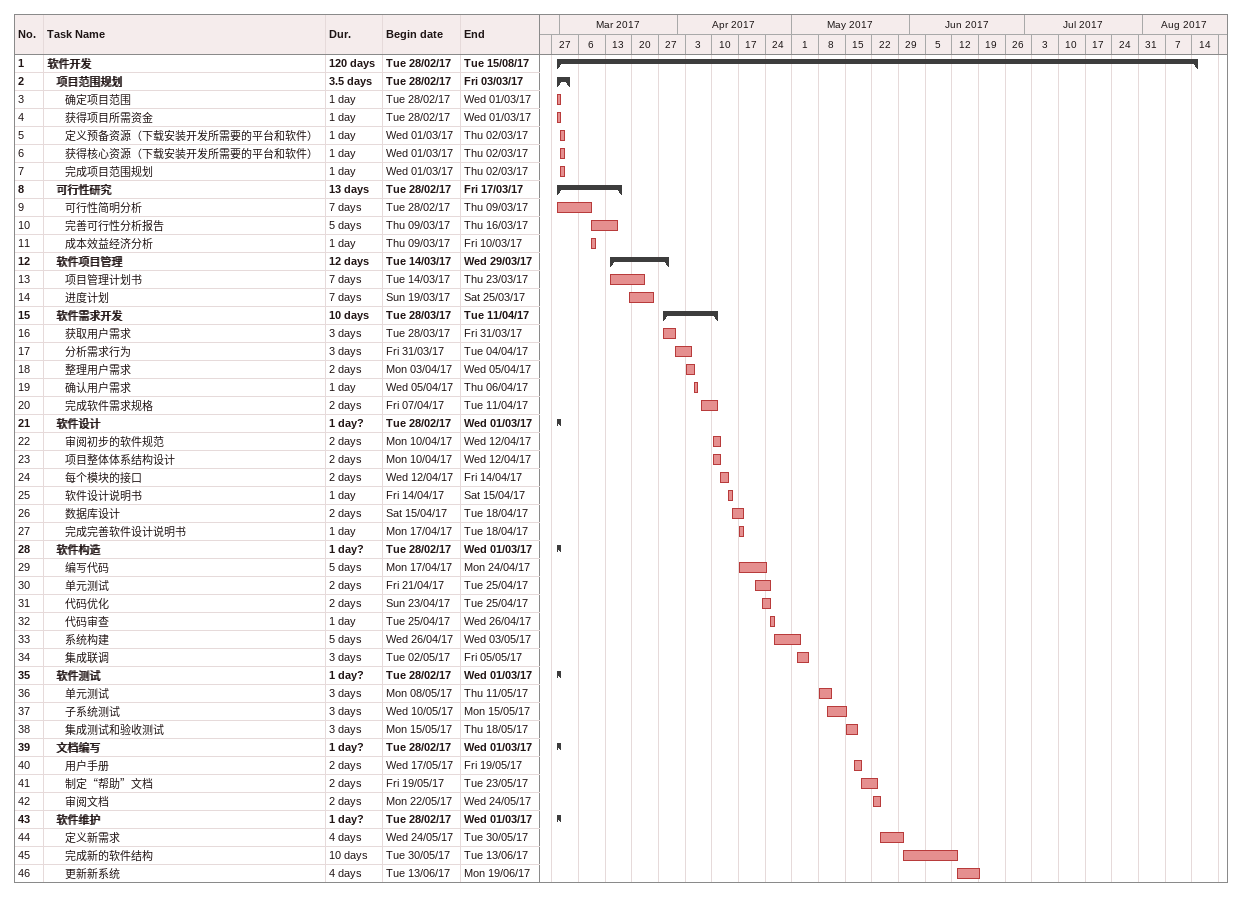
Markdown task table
| ID | Level | Task | Duration | Start | Finish |
|---|---|---|---|---|---|
| 1 | 1 | **软件开发** | 120d | 2017-02-28 | 2017-08-15 |
| 2 | 2 | **项目范围规划** | 3.5d | 2017-02-28 | 2017-03-03 |
| 3 | 3 | 确定项目范围 | 1d | 2017-02-28 | 2017-03-01 |
| 4 | 3 | 获得项目所需资金 | 1d | 2017-02-28 | 2017-03-01 |
| 5 | 3 | 定义预备资源（下载安装开发所需要的平台和软件） | 1d | 2017-03-01 | 2017-03-02 |
| 6 | 3 | 获得核心资源（下载安装开发所需要的平台和软件） | 1d | 2017-03-01 | 2017-03-02 |
| 7 | 3 | 完成项目范围规划 | 1d | 2017-03-01 | 2017-03-02 |
| 8 | 2 | **可行性研究** | 13d | 2017-02-28 | 2017-03-17 |
| 9 | 3 | 可行性简明分析 | 7d | 2017-02-28 | 2017-03-09 |
| 10 | 3 | 完善可行性分析报告 | 5d | 2017-03-09 | 2017-03-16 |
| 11 | 3 | 成本效益经济分析 | 1d | 2017-03-09 | 2017-03-10 |
| 12 | 2 | **软件项目管理** | 12d | 2017-03-14 | 2017-03-29 |
| 13 | 3 | 项目管理计划书 | 7d | 2017-03-14 | 2017-03-23 |
| 14 | 3 | 进度计划 | 7d | 2017-03-19 | 2017-03-25 |
| 15 | 2 | **软件需求开发** | 10d | 2017-03-28 | 2017-04-11 |
| 16 | 3 | 获取用户需求 | 3d | 2017-03-28 | 2017-03-31 |
| 17 | 3 | 分析需求行为 | 3d | 2017-03-31 | 2017-04-04 |
| 18 | 3 | 整理用户需求 | 2d | 2017-04-03 | 2017-04-05 |
| 19 | 3 | 确认用户需求 | 1d | 2017-04-05 | 2017-04-06 |
| 20 | 3 | 完成软件需求规格 | 2d | 2017-04-07 | 2017-04-11 |
| 21 | 2 | **软件设计** | 1d? | 2017-02-28 | 2017-03-01 |
| 22 | 3 | 审阅初步的软件规范 | 2d | 2017-04-10 | 2017-04-12 |
| 23 | 3 | 项目整体体系结构设计 | 2d | 2017-04-10 | 2017-04-12 |
| 24 | 3 | 每个模块的接口 | 2d | 2017-04-12 | 2017-04-14 |
| 25 | 3 | 软件设计说明书 | 1d | 2017-04-14 | 2017-04-15 |
| 26 | 3 | 数据库设计 | 2d | 2017-04-15 | 2017-04-18 |
| 27 | 3 | 完成完善软件设计说明书 | 1d | 2017-04-17 | 2017-04-18 |
| 28 | 2 | **软件构造** | 1d? | 2017-02-28 | 2017-03-01 |
| 29 | 3 | 编写代码 | 5d | 2017-04-17 | 2017-04-24 |
| 30 | 3 | 单元测试 | 2d | 2017-04-21 | 2017-04-25 |
| 31 | 3 | 代码优化 | 2d | 2017-04-23 | 2017-04-25 |
| 32 | 3 | 代码审查 | 1d | 2017-04-25 | 2017-04-26 |
| 33 | 3 | 系统构建 | 5d | 2017-04-26 | 2017-05-03 |
| 34 | 3 | 集成联调 | 3d | 2017-05-02 | 2017-05-05 |
| 35 | 2 | **软件测试** | 1d? | 2017-02-28 | 2017-03-01 |
| 36 | 3 | 单元测试 | 3d | 2017-05-08 | 2017-05-11 |
| 37 | 3 | 子系统测试 | 3d | 2017-05-10 | 2017-05-15 |
| 38 | 3 | 集成测试和验收测试 | 3d | 2017-05-15 | 2017-05-18 |
| 39 | 2 | **文档编写** | 1d? | 2017-02-28 | 2017-03-01 |
| 40 | 3 | 用户手册 | 2d | 2017-05-17 | 2017-05-19 |
| 41 | 3 | 制定“帮助”文档 | 2d | 2017-05-19 | 2017-05-23 |
| 42 | 3 | 审阅文档 | 2d | 2017-05-22 | 2017-05-24 |
| 43 | 2 | **软件维护** | 1d? | 2017-02-28 | 2017-03-01 |
| 44 | 3 | 定义新需求 | 4d | 2017-05-24 | 2017-05-30 |
| 45 | 3 | 完成新的软件结构 | 10d | 2017-05-30 | 2017-06-13 |
| 46 | 3 | 更新新系统 | 4d | 2017-06-13 | 2017-06-19 |
